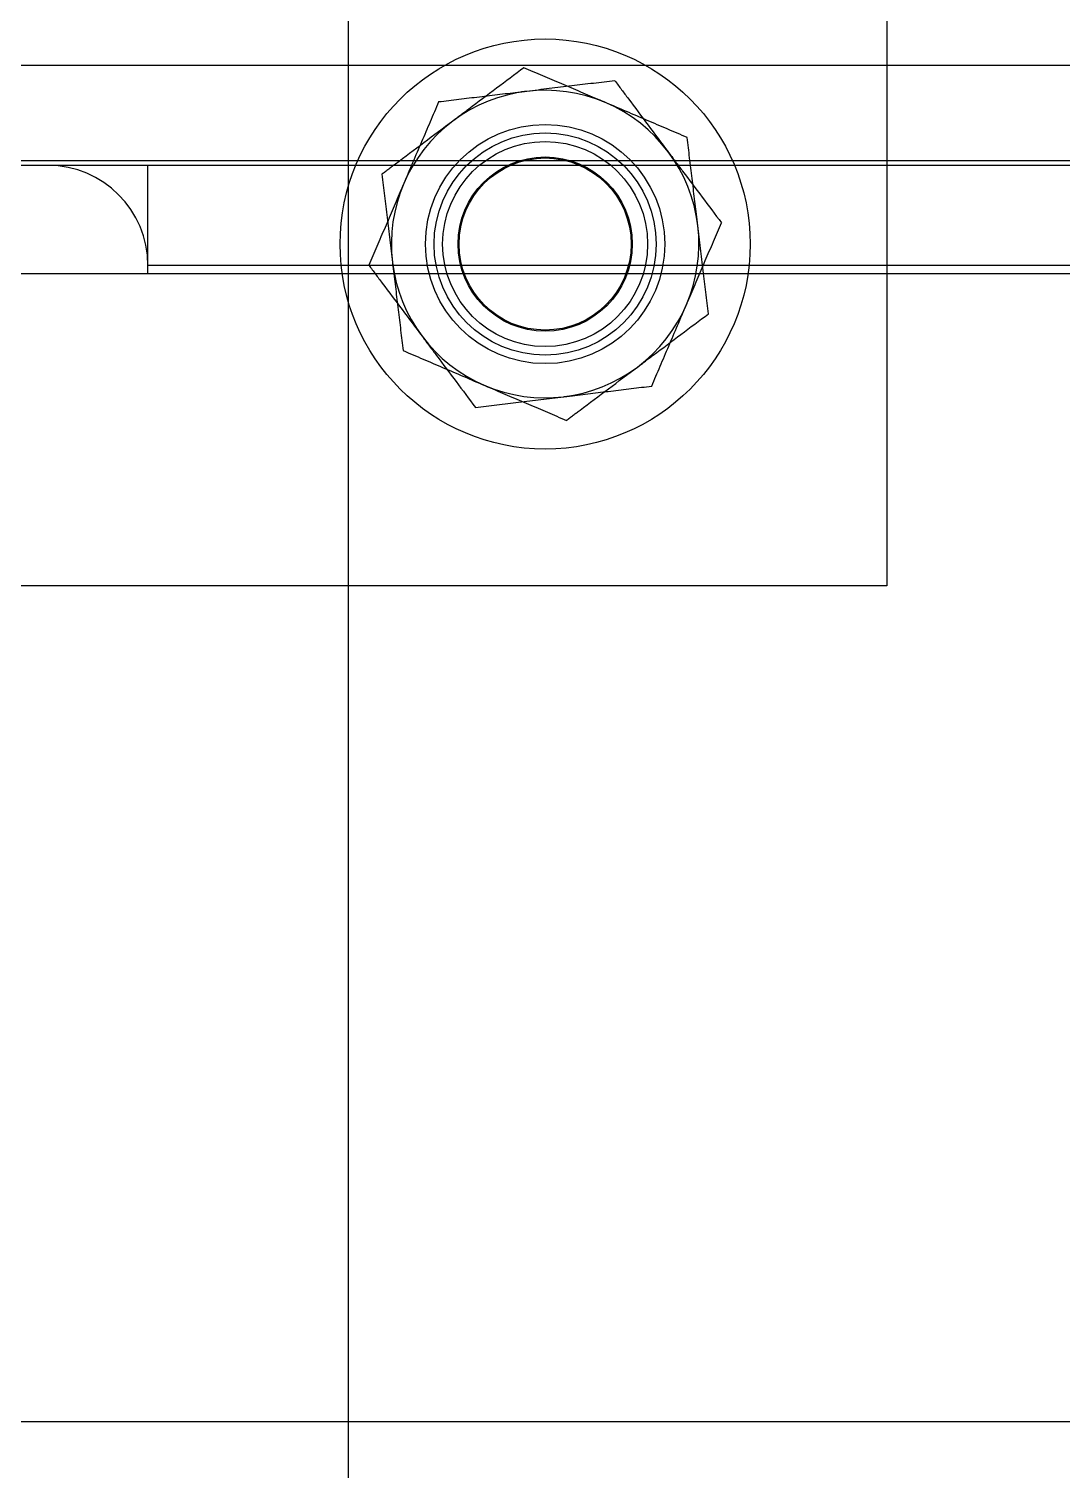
# Model space of a CAD drawing. Header units: metres. Extents: x 0 to 63075, y 0 to 44550.
# Drawn here: x 14013.7 to 14074.1, y 24550 to 24634.4 of the extents above; entities that cross this region are included whole.
import ezdxf

# ---------------------------------------------------------------- set-up
doc = ezdxf.new("R2010")
doc.units = ezdxf.units.M
doc.header["$LTSCALE"] = 75
for name, pattern in [('CENTER2', [28.575, 19.05, -3.175, 3.175, -3.175]), ('CENTERX2', [101.6, 63.5, -12.7, 12.7, -12.7]), ('HIDDEN2', [4.7625, 3.175, -1.5875])]:
    doc.linetypes.add(name, pattern=pattern)
for name, color, linetype in [('SC1', 7, 'CENTER2'), ('SDM', 7, 'Continuous'), ('SL1', 8, 'Continuous'), ('ST1', 7, 'HIDDEN2')]:
    doc.layers.add(name, color=color, linetype=linetype)

# ---------------------------------------------------------------- blocks, each defined once
blk = doc.blocks.new('A$Ca548c4ee')
at = {"layer": 'SL1'}
blk.add_line((6642.121, 1884.469), (5592.121, 1884.469), dxfattribs=at)
blk = doc.blocks.new('A$Ca53c419a')
at = {"layer": 'ST1'}
for p, q in [((172, 389.25), (172, 533.865)), ((190.25, 206), (190.25, 496)), ((202.45, 212.35), (202.45, 489.65)), ((196.6, 218.2), (196.6, 483.8)), ((196.888, 445.5), (196.888, 256.5)), ((190.25, 432.5), (190.75, 432.5)), ((190.75, 432.5), (196.6, 432.5)), ((190.75, 269.5), (190.75, 432.5)), ((4.763, 420.765), (215.006, 420.765)), ((253.75, 389.25), (172, 389.25))]:
    blk.add_line(p, q, dxfattribs=at)
for radius in [12, 7, 6.5, 6, 5.1, 5.036]:
    blk.add_circle((192, 409.25), radius, dxfattribs=at)
for centre, radius, start, end in [((190.75, 438.35), 5.85, 270, 0), ((192, 409.25), 9, 96.8699, 156.8699), ((192, 409.25), 9, 36.8699, 96.8699), ((192, 409.25), 9, 336.8699, 36.8699), ((192, 409.25), 9, 156.8699, 216.8699), ((192, 409.25), 9, 276.8699, 336.8699), ((192, 409.25), 9, 216.8699, 276.8699)]:
    blk.add_arc(centre, radius, start, end, dxfattribs=at)
for points, knots in [([(190.757, 419.568), (190.408, 419.306), (189.053, 418.29), (187.645, 417.234), (186.6, 416.45)], [0, 0, 0, 0, 0.257551, 1, 1, 1, 1]), ([(195.535, 417.527), (195.422, 417.575), (194.564, 417.941), (192.947, 418.632), (191.491, 419.254), (190.757, 419.568)], [0, 0, 0, 0, 0.07009, 0.530784, 1, 1, 1, 1]), ([(196.082, 418.807), (195.244, 418.706), (193.553, 418.502), (191.805, 418.292), (190.923, 418.185)], [0, 0, 0, 0, 0.495458, 1, 1, 1, 1]), ([(199.2, 414.65), (198.352, 415.781), (197.296, 417.188), (196.282, 418.541), (196.082, 418.807)], [0, 0, 0, 0, 0.803647, 1, 1, 1, 1]), ([(185.765, 417.564), (185.433, 416.788), (184.764, 415.221), (184.072, 413.602), (183.723, 412.785)], [0, 0, 0, 0, 0.495458, 1, 1, 1, 1]), ([(190.923, 418.185), (190.801, 418.171), (189.875, 418.059), (188.129, 417.849), (186.558, 417.659), (185.765, 417.564)], [0, 0, 0, 0, 0.07009, 0.530784, 1, 1, 1, 1]), ([(200.314, 415.485), (199.538, 415.817), (197.971, 416.486), (196.352, 417.178), (195.535, 417.527)], [0, 0, 0, 0, 0.495458, 1, 1, 1, 1]), ([(186.6, 416.45), (186.222, 416.167), (184.815, 415.111), (183.445, 414.084), (182.443, 413.332)], [0, 0, 0, 0, 0.2686336, 1, 1, 1, 1]), ([(200.935, 410.327), (200.921, 410.449), (200.809, 411.375), (200.599, 413.121), (200.409, 414.692), (200.314, 415.485)], [0, 0, 0, 0, 0.07009, 0.530784, 1, 1, 1, 1]), ([(202.318, 410.493), (201.516, 411.562), (200.487, 412.934), (199.432, 414.34), (199.2, 414.65)], [0, 0, 0, 0, 0.779636, 1, 1, 1, 1]), ([(182.443, 413.332), (182.544, 412.494), (182.748, 410.803), (182.958, 409.055), (183.065, 408.173)], [0, 0, 0, 0, 0.495458, 1, 1, 1, 1]), ([(183.723, 412.785), (183.675, 412.672), (183.309, 411.814), (182.618, 410.197), (181.996, 408.741), (181.682, 408.007)], [0, 0, 0, 0, 0.07009, 0.530784, 1, 1, 1, 1]), ([(200.277, 405.715), (200.325, 405.828), (200.691, 406.686), (201.382, 408.303), (202.004, 409.759), (202.318, 410.493)], [0, 0, 0, 0, 0.07009, 0.530784, 1, 1, 1, 1]), ([(201.557, 405.168), (201.456, 406.006), (201.252, 407.697), (201.042, 409.445), (200.935, 410.327)], [0, 0, 0, 0, 0.495458, 1, 1, 1, 1]), ([(181.682, 408.007), (181.882, 407.741), (182.896, 406.388), (183.952, 404.981), (184.8, 403.85)], [0, 0, 0, 0, 0.196353, 1, 1, 1, 1]), ([(183.065, 408.173), (183.079, 408.051), (183.191, 407.125), (183.401, 405.379), (183.591, 403.808), (183.686, 403.015)], [0, 0, 0, 0, 0.07009, 0.530784, 1, 1, 1, 1]), ([(201.557, 405.168), (201.208, 404.906), (199.853, 403.89), (198.445, 402.834), (197.4, 402.05)], [0, 0, 0, 0, 0.257551, 1, 1, 1, 1]), ([(198.235, 400.936), (198.567, 401.712), (199.236, 403.279), (199.928, 404.898), (200.277, 405.715)], [0, 0, 0, 0, 0.495458, 1, 1, 1, 1]), ([(184.8, 403.85), (185.032, 403.54), (186.087, 402.134), (187.116, 400.762), (187.918, 399.693)], [0, 0, 0, 0, 0.220364, 1, 1, 1, 1]), ([(183.686, 403.015), (184.462, 402.683), (186.029, 402.014), (187.648, 401.322), (188.465, 400.973)], [0, 0, 0, 0, 0.495458, 1, 1, 1, 1]), ([(197.4, 402.05), (197.022, 401.767), (195.615, 400.711), (194.245, 399.684), (193.243, 398.932)], [0, 0, 0, 0, 0.268634, 1, 1, 1, 1]), ([(188.465, 400.973), (188.578, 400.925), (189.436, 400.559), (191.053, 399.868), (192.509, 399.246), (193.243, 398.932)], [0, 0, 0, 0, 0.07009, 0.530784, 1, 1, 1, 1]), ([(193.077, 400.315), (193.199, 400.329), (194.125, 400.441), (195.871, 400.651), (197.442, 400.841), (198.235, 400.936)], [0, 0, 0, 0, 0.07009, 0.530784, 1, 1, 1, 1]), ([(187.918, 399.693), (188.756, 399.794), (190.447, 399.998), (192.195, 400.208), (193.077, 400.315)], [0, 0, 0, 0, 0.495458, 1, 1, 1, 1])]:
    blk.add_open_spline(points, degree=3, knots=knots, dxfattribs=at)

msp = doc.modelspace()

# ---------------------------------------------------------------- linework, layer by layer
at = {"layer": 'SC1', "color": 7, "linetype": 'CENTERX2', "lineweight": 9}
msp.add_line((21442.589, 24551.443), (5680.385, 24551.443), dxfattribs=at)

# ---------------------------------------------------------------- block references
at = {"layer": 'SDM'}
msp.add_blockref('A$Ca548c4ee', (8259.513, 22668.364), dxfattribs=at)
at = {"layer": 'SDM', "rotation": 90}
msp.add_blockref('A$Ca53c419a', (14453.134, 24429.769), dxfattribs=at)

doc.saveas('drawing.dxf')
